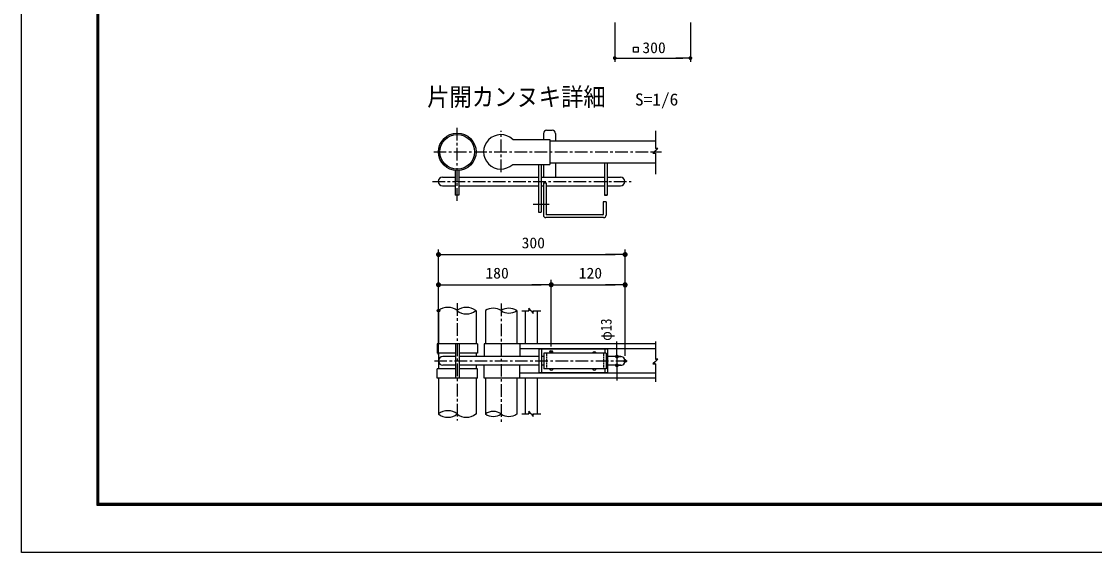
# Model space of a CAD drawing. Units: millimetres, scale not verified, with parts at other scales. Extents: x -4455 to 4455, y -3150 to 3150.
# Drawn here: x -4455 to -199, y -3150 to -1041 of the extents above; entities that cross this region are included whole.
import ezdxf
from ezdxf.enums import TextEntityAlignment as Align

# ---------------------------------------------------------------- set-up
doc = ezdxf.new("R2010")
doc.units = ezdxf.units.MM
doc.header["$LTSCALE"] = 20
doc.header["$PDMODE"] = 32
doc.header["$PDSIZE"] = 10
doc.linetypes.add('USER2', pattern=[0.375, 0.25, -0.125])
doc.linetypes.add('USER5', pattern=[4, 2.5, -0.5, 0.5, -0.5])
for name, color, linetype, lineweight in [('0-5_5寸法', 1, 'Continuous', 25), ('0-6_SUNPOU', 1, 'Continuous', 25), ('0-8_1', 7, 'Continuous', 25), ('0-A_0', 4, 'Continuous', 25), ('0-B_KOUZOU', 1, 'USER5', 25)]:
    doc.layers.add(name, color=color, linetype=linetype, lineweight=lineweight)
doc.layers.add('0-7_DEFPOINTS', color=7, linetype='Continuous')
doc.layers.add('0-C_7詳細', color=7, linetype='Continuous')
doc.styles.add('ＭＳ ゴシック', font='')
doc.styles.get('ＭＳ ゴシック').set_extended_font_data('MS Gothic')

# ---------------------------------------------------------------- blocks, each defined once
blk = doc.blocks.new('M1')
at = {"layer": '0-6_SUNPOU'}
blk.add_line((-5, 0), (-38.58, 0), dxfattribs=at)
for points in [[(0, 0), (-5, 0), (-4.96, 0.63)], [(0, 0), (-4.96, -0.63), (-5, 0)], [(0, 0), (-4.96, 0.63), (-4.84, 1.24)], [(0, 0), (-4.84, -1.24), (-4.96, -0.63)], [(0, 0), (-4.84, 1.24), (-4.65, 1.84)], [(0, 0), (-4.65, -1.84), (-4.84, -1.24)], [(0, 0), (-4.65, 1.84), (-4.38, 2.41)], [(0, 0), (-4.38, -2.41), (-4.65, -1.84)], [(0, 0), (-4.38, 2.41), (-4.05, 2.94)], [(0, 0), (-4.05, -2.94), (-4.38, -2.41)], [(0, 0), (-4.05, 2.94), (-3.64, 3.42)], [(0, 0), (-3.64, -3.42), (-4.05, -2.94)], [(0, 0), (-3.64, 3.42), (-3.19, 3.85)], [(0, 0), (-3.19, -3.85), (-3.64, -3.42)], [(0, 0), (-3.19, 3.85), (-2.68, 4.22)], [(0, 0), (-2.68, -4.22), (-3.19, -3.85)], [(0, 0), (-2.68, 4.22), (-2.13, 4.52)], [(0, 0), (-2.13, -4.52), (-2.68, -4.22)], [(0, 0), (-2.13, 4.52), (-1.55, 4.76)], [(0, 0), (-1.55, -4.76), (-2.13, -4.52)], [(0, 0), (-1.55, 4.76), (-0.94, 4.91)], [(0, 0), (-0.94, -4.91), (-1.55, -4.76)], [(0, 0), (-0.94, 4.91), (-0.31, 4.99)], [(0, 0), (-0.31, -4.99), (-0.94, -4.91)], [(0, 0), (-0.31, 4.99), (0.31, 4.99)], [(0, 0), (0.31, -4.99), (-0.31, -4.99)], [(0, 0), (0.31, 4.99), (0.94, 4.91)], [(0, 0), (0.94, 4.91), (1.55, 4.76)], [(0, 0), (1.55, 4.76), (2.13, 4.52)], [(0, 0), (2.13, 4.52), (2.68, 4.22)], [(0, 0), (2.68, 4.22), (3.19, 3.85)], [(0, 0), (3.19, 3.85), (3.64, 3.42)], [(0, 0), (3.64, 3.42), (4.05, 2.94)], [(0, 0), (4.05, 2.94), (4.38, 2.41)], [(0, 0), (4.38, 2.41), (4.65, 1.84)], [(0, 0), (4.65, 1.84), (4.84, 1.24)], [(0, 0), (4.84, 1.24), (4.96, 0.63)], [(0, 0), (4.96, 0.63), (5, 0)], [(0, 0), (0.94, -4.91), (0.31, -4.99)], [(0, 0), (1.55, -4.76), (0.94, -4.91)], [(0, 0), (2.13, -4.52), (1.55, -4.76)], [(0, 0), (2.68, -4.22), (2.13, -4.52)], [(0, 0), (3.19, -3.85), (2.68, -4.22)], [(0, 0), (3.64, -3.42), (3.19, -3.85)], [(0, 0), (4.05, -2.94), (3.64, -3.42)], [(0, 0), (4.38, -2.41), (4.05, -2.94)], [(0, 0), (4.65, -1.84), (4.38, -2.41)], [(0, 0), (4.84, -1.24), (4.65, -1.84)], [(0, 0), (4.96, -0.63), (4.84, -1.24)], [(0, 0), (5, 0), (4.96, -0.63)]]:
    blk.add_solid(points, dxfattribs=at)

msp = doc.modelspace()

# ---------------------------------------------------------------- linework, layer by layer
at = {"layer": '0-5_5寸法'}
for p, q in [((-2101.55, -1044.63), (-2101.55, -1201.45)), ((-1801.55, -1044.63), (-1801.55, -1201.45)), ((-2071.55, -1186.45), (-1831.55, -1186.45))]:
    msp.add_line(p, q, dxfattribs=at)
at = {"layer": '0-5_5寸法', "color": 3}
msp.add_lwpolyline([(-2027.59, -1143.38), (-2009.37, -1143.38), (-2009.37, -1162.28), (-2027.59, -1162.28)], close=True, dxfattribs=at)
at = {"layer": '0-7_DEFPOINTS'}
for p in [(-1801.55, -1186.45), (-2060.53, -1966.4), (-2353.58, -2086.4), (-2060.53, -2086.4), (-2060.53, -2090.55), (-2800.6, -2189.25), (-2353.58, -2352.18), (-2060.53, -2388.81)]:
    msp.add_point(p, dxfattribs=at)
at = {"layer": '0-8_1'}
for p, q in [((-2384.38, -1485.45), (-2384.38, -1509.04)), ((-2371.96, -1473.04), (-2349.61, -1473.04)), ((-2337.19, -1485.45), (-2337.19, -1515.25)), ((-2506.38, -1509.04), (-2359.55, -1509.04)), ((-2359.55, -1509.04), (-2359.55, -1608.38)), ((-2359.55, -1515.25), (-1940.5, -1515.25)), ((-2506.38, -1608.38), (-2359.55, -1608.38)), ((-2404.25, -1608.38), (-2404.25, -1798.37)), ((-2393.07, -1608.38), (-2393.07, -1798.37)), ((-2384.38, -1608.38), (-2384.38, -1659.29)), ((-2359.55, -1602.17), (-1940.5, -1602.17)), ((-2337.19, -1602.17), (-2337.19, -1659.29)), ((-2142.24, -1602.17), (-2142.24, -1730.07)), ((-2131.07, -1602.17), (-2131.07, -1730.07)), ((-2784.22, -1659.29), (-2734.55, -1659.29)), ((-2734.55, -1632.74), (-2734.55, -1730.07)), ((-2719.64, -1632.93), (-2719.64, -1730.07)), ((-2719.64, -1659.29), (-2404.25, -1659.29)), ((-2393.07, -1659.29), (-2142.24, -1659.29)), ((-2131.07, -1659.29), (-2116.17, -1659.29)), ((-2116.17, -1659.29), (-2078.92, -1659.29)), ((-2784.22, -1694.06), (-2734.55, -1694.06)), ((-2719.64, -1694.06), (-2404.25, -1694.06)), ((-2393.07, -1694.06), (-2384.38, -1694.06)), ((-2384.38, -1681.64), (-2384.38, -1809.83)), ((-2384.38, -1681.64), (-2373.2, -1681.64)), ((-2373.2, -1681.64), (-2373.2, -1807.35)), ((-2373.2, -1694.06), (-2142.24, -1694.06)), ((-2131.07, -1694.06), (-2116.17, -1694.06)), ((-2116.17, -1694.06), (-2078.92, -1694.06)), ((-2719.64, -1730.07), (-2734.54, -1730.07)), ((-2361.3, -1767.61), (-2425.09, -1767.61)), ((-2136.04, -1757.68), (-2147.21, -1757.68)), ((-2147.21, -1757.68), (-2147.21, -1807.35)), ((-2136.04, -1757.68), (-2136.04, -1809.83)), ((-2404.25, -1798.37), (-2393.07, -1798.37)), ((-2145.97, -1819.77), (-2374.45, -1819.77)), ((-2148.45, -1808.59), (-2371.96, -1808.59)), ((-2800.6, -2189.25), (-2800.6, -2320.52)), ((-2651.59, -2189.25), (-2651.59, -2320.52)), ((-2614.34, -2189.25), (-2614.34, -2320.52)), ((-2490.17, -2189.25), (-2490.17, -2320.52)), ((-2456.64, -2190.17), (-2456.64, -2320.52)), ((-2409.46, -2190.17), (-2409.46, -2320.52)), ((-2645.88, -2320.52), (-2806.31, -2320.52)), ((-2806.31, -2320.52), (-2806.31, -2357.77)), ((-2733.54, -2320.52), (-2733.54, -2457.11)), ((-2718.64, -2320.52), (-2718.64, -2457.11)), ((-2645.88, -2320.52), (-2645.88, -2357.77)), ((-2477.75, -2320.52), (-2620.05, -2320.52)), ((-2620.05, -2320.52), (-2620.05, -2371.43)), ((-1940.5, -2320.52), (-2477.75, -2320.52)), ((-2477.75, -2320.52), (-2477.75, -2371.43)), ((-1940.5, -2340.39), (-2477.75, -2340.39)), ((-2733.54, -2357.77), (-2806.31, -2357.77)), ((-2800.6, -2357.77), (-2800.6, -2419.86)), ((-2733.54, -2371.43), (-2783.21, -2371.43)), ((-2645.88, -2357.77), (-2718.64, -2357.77)), ((-2403.24, -2371.43), (-2718.64, -2371.43)), ((-2651.59, -2357.77), (-2651.59, -2371.43)), ((-2130.07, -2341.63), (-2403.24, -2341.63)), ((-2403.24, -2341.63), (-2403.24, -2436)), ((-2392.07, -2341.63), (-2392.07, -2436)), ((-2383.38, -2371.43), (-2390.83, -2371.43)), ((-2135.03, -2357.77), (-2383.38, -2357.77)), ((-2383.38, -2357.77), (-2383.38, -2419.86)), ((-2141.24, -2341.63), (-2141.24, -2357.77)), ((-2135.03, -2357.77), (-2135.03, -2419.86)), ((-2130.07, -2341.63), (-2130.07, -2436)), ((-2077.91, -2371.43), (-2130.07, -2371.43)), ((-2806.31, -2457.11), (-2806.31, -2419.86)), ((-2733.54, -2419.86), (-2806.31, -2419.86)), ((-2733.54, -2406.2), (-2783.21, -2406.2)), ((-2403.24, -2406.2), (-2718.64, -2406.2)), ((-2645.88, -2419.86), (-2718.64, -2419.86)), ((-2651.59, -2406.2), (-2651.59, -2419.86)), ((-2645.88, -2457.11), (-2645.88, -2419.86)), ((-2620.05, -2457.11), (-2620.05, -2406.2)), ((-2477.75, -2457.11), (-2477.75, -2406.2)), ((-2383.38, -2406.2), (-2390.83, -2406.2)), ((-2135.03, -2419.86), (-2383.38, -2419.86)), ((-2141.24, -2419.86), (-2141.24, -2436)), ((-2077.91, -2406.2), (-2130.07, -2406.2)), ((-2645.88, -2457.11), (-2806.31, -2457.11)), ((-2800.6, -2457.11), (-2800.6, -2600.61)), ((-2651.59, -2457.11), (-2651.59, -2600.61)), ((-2477.75, -2457.11), (-2620.05, -2457.11)), ((-2614.34, -2457.11), (-2614.34, -2600.61)), ((-2490.17, -2457.11), (-2490.17, -2600.61)), ((-1940.5, -2437.24), (-2477.75, -2437.24)), ((-1940.5, -2457.11), (-2477.75, -2457.11)), ((-2456.64, -2457.11), (-2456.64, -2598.79)), ((-2409.46, -2457.11), (-2409.46, -2598.79)), ((-2130.07, -2436), (-2403.24, -2436))]:
    msp.add_line(p, q, dxfattribs=at)
at = {"layer": '0-8_1', "linetype": 'USER2'}
for p, q in [((-2372.26, -2357.77), (-2372.26, -2419.86)), ((-2146.26, -2357.77), (-2146.26, -2419.86))]:
    msp.add_line(p, q, dxfattribs=at)
at = {"layer": '0-8_1'}
msp.add_lwpolyline([(-2142.24, -1730.07), (-2131.07, -1730.07), (-2142.24, -1730.07)], dxfattribs=at)
for radius in [74.5, 68.79]:
    msp.add_circle((-2726.13, -1558.71), radius, dxfattribs=at)
for centre, radius, start, end in [((-2371.96, -1485.45), 12.42, 90, 180), ((-2349.61, -1485.45), 12.42, 0, 90), ((-2553.26, -1558.71), 68.3, 46.65803, 313.34122), ((-2784.22, -1676.68), 17.38, 90, 270), ((-2078.92, -1676.68), 17.38, 270, 90), ((-2374.45, -1809.83), 9.93, 180, 270), ((-2371.96, -1807.35), 1.24, 180, 270), ((-2148.45, -1807.35), 1.24, 270, 0), ((-2145.97, -1809.83), 9.93, 270, 0), ((-2783.21, -2388.81), 17.38, 90, 270), ((-2353.58, -2359.63), 7.45, 14.47751, 165.52249), ((-2182.22, -2359.63), 7.45, 14.47751, 165.52249), ((-2077.91, -2388.81), 17.38, 270, 90.00058), ((-2353.58, -2418), 7.45, 194.47751, 345.52249), ((-2182.22, -2418), 7.45, 194.47751, 345.52249)]:
    msp.add_arc(centre, radius, start, end, dxfattribs=at)
at = {"layer": '0-A_0'}
for p, q in [((-1940.5, -1475.43), (-1940.5, -1545.87)), ((-1940.5, -1554.91), (-1950.9, -1563.95)), ((-1950.9, -1563.95), (-1940.5, -1563.95)), ((-1940.5, -1563.95), (-1944.46, -1563.95)), ((-1940.5, -1545.87), (-1936.54, -1545.87)), ((-1930.11, -1545.87), (-1940.5, -1545.87)), ((-1940.5, -1554.91), (-1930.11, -1545.87)), ((-1940.5, -1563.95), (-1940.5, -1647.05)), ((-2442.71, -2179.77), (-2442.71, -2190.17)), ((-2433.67, -2190.17), (-2442.71, -2179.77)), ((-2433.67, -2190.17), (-2424.62, -2200.56)), ((-2424.62, -2190.17), (-2394.63, -2190.17)), ((-1940.5, -2311.46), (-1940.5, -2381.9)), ((-1940.5, -2381.9), (-1936.54, -2381.9)), ((-1930.11, -2381.9), (-1940.5, -2381.9)), ((-1940.5, -2390.94), (-1930.11, -2381.9)), ((-1940.5, -2390.94), (-1950.9, -2399.98)), ((-1950.9, -2399.98), (-1940.5, -2399.98)), ((-1940.5, -2399.98), (-1944.46, -2399.98)), ((-1940.5, -2399.98), (-1940.5, -2472.43)), ((-2433.67, -2598.79), (-2442.71, -2588.39)), ((-2469.92, -2598.79), (-2442.71, -2598.79)), ((-2433.67, -2598.79), (-2424.62, -2609.19)), ((-2424.62, -2598.79), (-2394.63, -2598.79)), ((-2424.62, -2598.79), (-2424.62, -2602.75)), ((-2424.62, -2609.19), (-2424.62, -2598.79))]:
    msp.add_line(p, q, dxfattribs=at)
at = {"layer": '0-A_0', "color": 1}
for p, q in [((-2800.6, -2365.24), (-2800.6, -2038.59)), ((-2800.6, -2169.25), (-2800.6, -2066.4)), ((-2353.58, -2332.18), (-2353.58, -2066.4)), ((-2353.58, -2332.18), (-2353.58, -2066.4)), ((-2060.53, -2070.55), (-2060.53, -2066.4)), ((-2760.6, -2086.4), (-2393.58, -2086.4)), ((-2313.58, -2086.4), (-2100.53, -2086.4))]:
    msp.add_line(p, q, dxfattribs=at)
at = {"layer": '0-A_0', "color": 3}
msp.add_lwpolyline([(-4454.66, 3150.24), (4455.34, 3150.24), (4455.34, -3149.76), (-4454.66, -3149.76)], close=True, dxfattribs=at)
at = {"layer": '0-A_0', "color": 7}
for points in [[(-4154.66, 2962.74), (4155.34, 2962.74), (4155.34, -2962.26), (-4154.66, -2962.26)], [(-4152.79, 2960.87), (4153.46, 2960.87), (4153.46, -2960.38), (-4152.79, -2960.38)], [(-4150.91, 2958.99), (4151.59, 2958.99), (4151.59, -2958.51), (-4150.91, -2958.51)], [(-4149.04, 2957.12), (4149.71, 2957.12), (4149.71, -2956.63), (-4149.04, -2956.63)], [(-4147.16, 2955.24), (4147.84, 2955.24), (4147.84, -2954.76), (-4147.16, -2954.76)]]:
    msp.add_lwpolyline(points, close=True, dxfattribs=at)
at = {"layer": '0-A_0'}
for points in [[(-2469.92, -2190.17), (-2442.71, -2190.17), (-2442.71, -2186.21)], [(-2424.62, -2200.56), (-2424.62, -2190.17), (-2424.62, -2194.13)], [(-2442.71, -2588.39), (-2442.71, -2598.79), (-2442.71, -2594.83)]]:
    msp.add_lwpolyline(points, dxfattribs=at)
for centre, radius, start, end in [((-2763.37, -2235.91), 59.7, 51.41343, 128.58657), ((-2690.44, -2235.91), 59.7, 51.41343, 128.58657), ((-2690.44, -2142.59), 59.7, 231.41343, 308.58657), ((-2583.3, -2233.74), 54.25, 55.09271, 124.90735), ((-2521.46, -2233.74), 54.25, 55.09271, 124.90735), ((-2521.46, -2144.76), 54.25, 235.09265, 304.90729), ((-2763.37, -2646.12), 59.7, 51.41343, 128.58657), ((-2583.3, -2643.95), 54.25, 55.09247, 124.90735), ((-2763.37, -2552.8), 59.7, 231.41343, 308.58657), ((-2690.44, -2552.8), 59.7, 231.41343, 308.58657), ((-2583.3, -2554.97), 54.25, 235.09289, 304.90753), ((-2521.46, -2554.97), 54.25, 235.09265, 305.23481)]:
    msp.add_arc(centre, radius, start, end, dxfattribs=at)
at = {"layer": '0-B_KOUZOU'}
for p, q in [((-2727.09, -1753.18), (-2727.09, -1463.61)), ((-2552.51, -1639.67), (-2552.51, -1475.2)), ((-2819.6, -1558.71), (-1916.5, -1558.71)), ((-2824.79, -1676.68), (-2037.07, -1676.68)), ((-2726.13, -2159.55), (-2726.13, -2625.02)), ((-2552.5, -2161.09), (-2552.25, -2631.83)), ((-2817.01, -2388.81), (-2052.81, -2388.81))]:
    msp.add_line(p, q, dxfattribs=at)
at = {"layer": '0-B_KOUZOU', "linetype": 'Continuous'}
for p, q in [((-2800.6, -2169.25), (-2800.6, -1946.4)), ((-2060.53, -2368.81), (-2060.53, -1946.4)), ((-2760.6, -1966.4), (-2100.53, -1966.4)), ((-2093.08, -2341.43), (-2093.08, -2311.43)), ((-2093.2, -2371.43), (-2078.08, -2371.43)), ((-2093.08, -2371.43), (-2093.08, -2406.2)), ((-2093.2, -2406.2), (-2078.08, -2406.2)), ((-2093.08, -2436.2), (-2093.08, -2466.2))]:
    msp.add_line(p, q, dxfattribs=at)

# ---------------------------------------------------------------- block references
at = {"layer": '0-5_5寸法', "xscale": 1.5, "yscale": 1.5, "rotation": 180}
msp.add_blockref('M1', (-2101.55, -1186.45), dxfattribs=at)
at = {"layer": '0-5_5寸法', "xscale": 1.5, "yscale": 1.5}
msp.add_blockref('M1', (-1801.55, -1186.45), dxfattribs=at)
at = {"layer": '0-A_0', "xscale": 2, "yscale": 2, "rotation": 180}
for p in [(-2800.6, -2086.4), (-2353.58, -2086.4)]:
    msp.add_blockref('M1', p, dxfattribs=at)
at = {"layer": '0-A_0', "xscale": 2, "yscale": 2}
for p in [(-2353.58, -2086.4), (-2060.53, -2086.4)]:
    msp.add_blockref('M1', p, dxfattribs=at)
at = {"layer": '0-B_KOUZOU'}
for p, xscale, yscale, rotation in [((-2800.6, -1966.4), 2, 2, 180), ((-2093.08, -2371.43), 1.5, 1.5, 270), ((-2093.08, -2406.2), 1.5, 1.5, 90)]:
    msp.add_blockref('M1', p, dxfattribs=dict(at, xscale=xscale, yscale=yscale, rotation=rotation))
at = {"layer": '0-B_KOUZOU', "xscale": 2, "yscale": 2}
msp.add_blockref('M1', (-2060.53, -1966.4), dxfattribs=at)

# ---------------------------------------------------------------- texts
at = {"layer": '0-5_5寸法', "color": 3, "style": 'ＭＳ ゴシック', "width": 1.05}
msp.add_text('300', height=43.26, dxfattribs=at).set_placement((-1992.05, -1179.78), align=Align.BOTTOM_LEFT)
at = {"layer": '0-A_0', "color": 3, "style": 'ＭＳ ゴシック', "width": 1.05}
for s, p in [('180', (-2614.59, -2074.73)), ('120', (-2244.55, -2074.73))]:
    msp.add_text(s, height=43.26, dxfattribs=at).set_placement(p, align=Align.BOTTOM_LEFT)
at = {"layer": '0-A_0', "color": 3, "style": 'ＭＳ ゴシック', "width": 0.85}
msp.add_text('φ13', height=43.26, rotation=90, dxfattribs=at).set_placement((-2101.08, -2308.88), align=Align.BOTTOM_LEFT)
at = {"layer": '0-B_KOUZOU', "color": 3, "style": 'ＭＳ ゴシック', "width": 1.05}
msp.add_text('300', height=43.26, dxfattribs=at).set_placement((-2471.06, -1954.73), align=Align.BOTTOM_LEFT)
at = {"layer": '0-C_7詳細', "style": 'ＭＳ ゴシック', "width": 0.9}
msp.add_text('片開カンヌキ詳細', height=72.14, dxfattribs=at).set_placement((-2845.94, -1398.18), align=Align.BOTTOM_LEFT)
at = {"layer": '0-C_7詳細', "color": 3, "style": 'ＭＳ ゴシック', "width": 1.05}
msp.add_text('S=1/6', height=48.09, dxfattribs=at).set_placement((-2021.38, -1389.14), align=Align.BOTTOM_LEFT)

doc.saveas('drawing.dxf')
